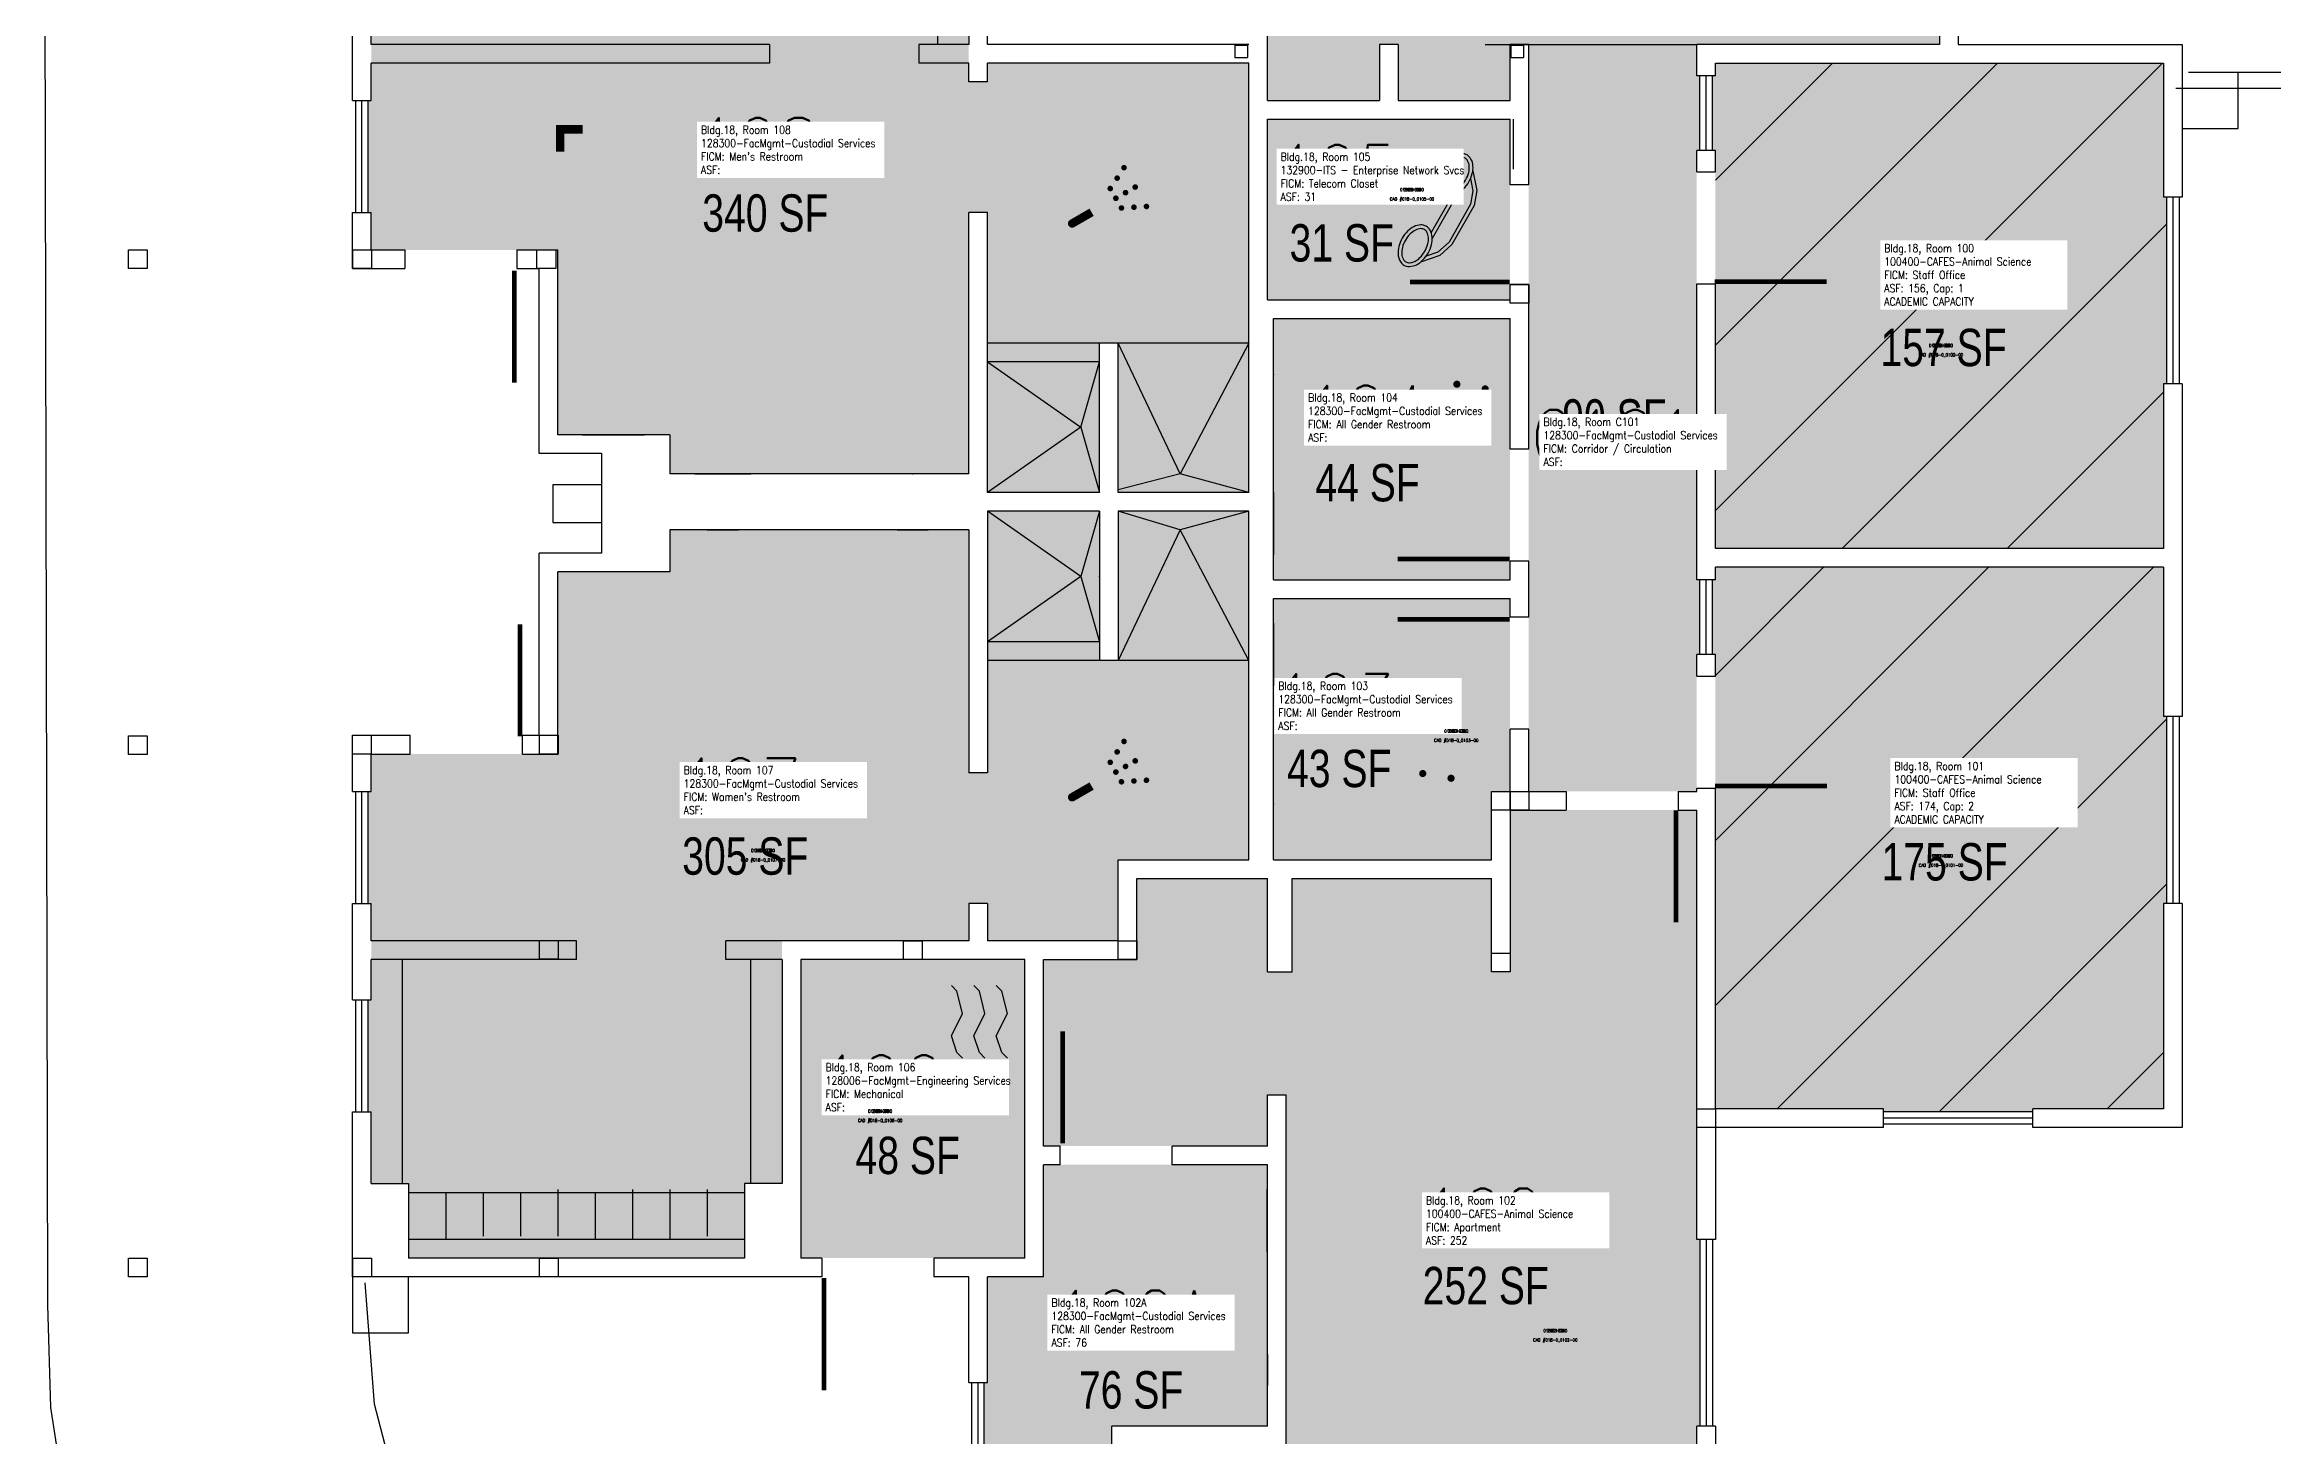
# Model space of a CAD drawing. Header units: inches. Extents: x 0 to 2023, y -332 to 1607.
# Drawn here: x 925 to 1641, y 51 to 498 of the extents above; entities that cross this region are included whole.
import ezdxf
from ezdxf.enums import TextEntityAlignment as Align

# ---------------------------------------------------------------- set-up
doc = ezdxf.new("R2010")
doc.units = ezdxf.units.IN
doc.header["$LTSCALE"] = 100
doc.header["$MEASUREMENT"] = 0
doc.linetypes.add('DASHED', pattern=[9, 6, -3])
doc.layers.get('0').update_dxf_attribs({"linetype": 'CONTINUOUS'})
for name, color, linetype in [('A-COLS', 5, 'CONTINUOUS'), ('A-DOOR', 2, 'CONTINUOUS'), ('A-FLOR', 3, 'CONTINUOUS'), ('A-GLAZ', 1, 'CONTINUOUS'), ('A-GLAZ-SILL', 2, 'CONTINUOUS'), ('A-IDEN-CNUM', 7, 'CONTINUOUS'), ('A-IDEN-ICON', 4, 'CONTINUOUS'), ('A-IDEN-RNUM', 7, 'CONTINUOUS'), ('A-IDEN-SNUM', 4, 'CONTINUOUS'), ('A-IDEN-VNUM', 4, 'CONTINUOUS'), ('A-SITE', 3, 'CONTINUOUS'), ('A-WALL', 5, 'CONTINUOUS'), ('AREA-TEXT', 3, 'CONTINUOUS'), ('Rooms-Capacity', 4, 'CONTINUOUS'), ('Rooms-Category-Color', 7, 'CONTINUOUS'), ('Rooms-College-Color', 7, 'CONTINUOUS'), ('Rooms-Department-Color', 7, 'CONTINUOUS'), ('Rooms-Division-Color', 7, 'CONTINUOUS'), ('Rooms-Information', 7, 'CONTINUOUS')]:
    doc.layers.add(name, color=color, linetype=linetype)
doc.styles.add('AREA', font='arial.ttf', dxfattribs={"width": 0.75, "height": 24})
doc.styles.add('ROOMSNUMBER', font='TXT.SHX', dxfattribs={"height": 0.03})
doc.styles.add('ROOMVNUMBER', font='simplex.shx', dxfattribs={"width": 0.85})

# ---------------------------------------------------------------- blocks, each defined once
blk = doc.blocks.new('CPMEN')
at = {"const_width": 0.015}
for points in [[(0.055, 0.01), (0.055, 0.05), (0.015, 0.05)], [(0.0151, 0.0101), (0.055, 0.05)]]:
    blk.add_lwpolyline(points, dxfattribs=at)
blk.add_lwpolyline([(-0.0575, -0.02, 1), (0.0275, -0.02, 1)], format="xyb", close=True, dxfattribs=at)
blk = doc.blocks.new('CPWOMEN')
at = {"const_width": 0.015}
blk.add_lwpolyline([(-0.0375, 0, 1), (0.0475, 0, 1)], format="xyb", close=True, dxfattribs=at)
for points in [[(0.005, -0.04), (0.005, -0.1)], [(-0.025, -0.07), (0.035, -0.07)]]:
    blk.add_lwpolyline(points, dxfattribs=at)
blk = doc.blocks.new('CPMECH')
for p, q in [((0.015, 0.035), (0.045, 0.045)), ((0.045, 0.045), (0.085, 0.025)), ((0.125, 0.035), (0.135, 0.045)), ((0.005, 0.025), (0.015, 0.035)), ((0.015, -0.005), (0.045, 0.005)), ((0.045, 0.005), (0.085, -0.015)), ((0.085, 0.025), (0.125, 0.035)), ((0.125, -0.005), (0.135, 0.005)), ((0.005, -0.015), (0.015, -0.005)), ((0.015, -0.045), (0.045, -0.035)), ((0.045, -0.035), (0.085, -0.055)), ((0.085, -0.015), (0.125, -0.005)), ((0.125, -0.045), (0.135, -0.035)), ((0.005, -0.055), (0.015, -0.045)), ((0.085, -0.055), (0.125, -0.045))]:
    blk.add_line(p, q)
for points in [[(-0.025, -0.005, 0, 0.02, 0), (-0.025, 0.035, 0.02, 0.02, 0), (-0.025, 0.055, 0.02, 0, 0), (-0.025, 0.065, 0, 0, 0)], [(-0.025, -0.005, 0, 0.02, 0), (-0.025, -0.045, 0.02, 0.02, 0), (-0.025, -0.065, 0.02, 0, 0), (-0.025, -0.075, 0, 0, 0)]]:
    blk.add_lwpolyline(points, format="xyseb")
at = {"const_width": 0.0075}
blk.add_lwpolyline([(-0.0682, -0.0069, 1), (-0.0618, -0.0031, 1)], format="xyb", close=True, dxfattribs=at)
at = {"const_width": 0.015}
blk.add_lwpolyline([(-0.025, -0.005), (-0.065, -0.005)], dxfattribs=at)
blk = doc.blocks.new('CPBATH')
at = {"const_width": 0.0127}
for points in [[(0.0571, 0.0168, 0.861492), (-0.0551, 0, 1)], [(-0.0551, 0, 0.726902), (0.0487, -0.0337, 1)], [(0.0571, 0.0168, 0.729002), (-0.0084, -0.0042, 1)], [(-0.0084, -0.0042, 0.609468), (0.0487, -0.0337, 1)]]:
    blk.add_lwpolyline(points, format="xyb", dxfattribs=at)
at = {"const_width": 0.00637}
for points in [[(0.0544, 0.0152, 1), (0.0599, 0.0184, 1)], [(0.0459, -0.0353, 1), (0.0515, -0.0321, 1)]]:
    blk.add_lwpolyline(points, format="xyb", close=True, dxfattribs=at)
blk = doc.blocks.new('CPSHOWER')
blk.add_lwpolyline([(-0.015, 0.0396, 0, 0.06, 0), (0.005, 0.005, 0.06, 0.06, 0)], format="xyseb")
at = {"const_width": 0.015}
blk.add_lwpolyline([(-0.01, 0.031), (-0.03, 0.0656)], dxfattribs=at)
for points, const_width in [([(-0.0319, 0.0624, 1), (-0.0281, 0.0689, 1)], 0.0075), ([(0.0302, -0.0036, 1), (0.0345, -0.0011, 1)], 0.005), ([(-0.0045, -0.0236, 1), (-0.0002, -0.0211, 1)], 0.005), ([(-0.0031, -0.0459, 1), (0.0012, -0.0434, 1)], 0.005), ([(0.0128, -0.0136, 1), (0.0172, -0.0111, 1)], 0.005), ([(0.0228, -0.0309, 1), (0.0272, -0.0284, 1)], 0.005), ([(0.0488, -0.0159, 1), (0.0531, -0.0134, 1)], 0.005), ([(0.0675, -0.0282, 1), (0.0718, -0.0257, 1)], 0.005), ([(-0.0018, -0.0682, 1), (0.0025, -0.0657, 1)], 0.005), ([(0.0328, -0.0482, 1), (0.0372, -0.0457, 1)], 0.005)]:
    blk.add_lwpolyline(points, format="xyb", close=True, dxfattribs=dict(const_width=const_width))
blk = doc.blocks.new('CPPHONE')
for p, q in [((0.0096, 0.0252), (-0.0196, -0.0252)), ((0.0169, 0.0279), (-0.0182, -0.0329))]:
    blk.add_line(p, q)
for points in [[(0.0288, 0.0786, 0.139889), (0.0216, 0.0804, 0.107118), (0.0122, 0.0781, 0.079812), (0.0039, 0.0722, 0.067459), (-0.0035, 0.0626, 0.067459), (-0.008, 0.0515, 0.079812), (-0.009, 0.0413, 0.107118), (-0.0064, 0.032, 0.139889), (-0.0012, 0.0267, 0.139889), (0.0061, 0.0248, 0.107118), (0.0155, 0.0272, 0.079812), (0.0238, 0.0331, 0.067459), (0.0312, 0.0426, 0.067459), (0.0357, 0.0538, 0.079812), (0.0367, 0.0639, 0.107118), (0.034, 0.0732, 0.139889)], [(0.0263, 0.0743, 0.139889), (0.0218, 0.0754, 0.107118), (0.0144, 0.0736, 0.079812), (0.0074, 0.0686, 0.067459), (0.0008, 0.0601, 0.067459), (-0.0032, 0.0502, 0.079812), (-0.004, 0.0417, 0.107118), (-0.0019, 0.0344, 0.139889), (0.0013, 0.031, 0.139889), (0.0059, 0.0298, 0.107118), (0.0133, 0.0317, 0.079812), (0.0203, 0.0367, 0.067459), (0.0268, 0.0451, 0.067459), (0.0309, 0.055, 0.079812), (0.0317, 0.0636, 0.107118), (0.0296, 0.0709, 0.139889)], [(-0.0262, -0.0167, 0.139889), (-0.0334, -0.0148, 0.107118), (-0.0428, -0.0172, 0.079812), (-0.0511, -0.0231, 0.067459), (-0.0585, -0.0326, 0.067459), (-0.063, -0.0438, 0.079812), (-0.064, -0.0539, 0.107118), (-0.0614, -0.0632, 0.139889), (-0.0562, -0.0686, 0.139889), (-0.0489, -0.0704, 0.107118), (-0.0395, -0.0681, 0.079812), (-0.0312, -0.0622, 0.067459), (-0.0238, -0.0526, 0.067459), (-0.0193, -0.0415, 0.079812), (-0.0183, -0.0313, 0.107118), (-0.021, -0.022, 0.139889)], [(-0.0287, -0.021, 0.139889), (-0.0332, -0.0198, 0.107118), (-0.0406, -0.0217, 0.079812), (-0.0476, -0.0267, 0.067459), (-0.0542, -0.0351, 0.067459), (-0.0582, -0.045, 0.079812), (-0.059, -0.0536, 0.107118), (-0.0569, -0.0609, 0.139889), (-0.0537, -0.0643, 0.139889), (-0.0491, -0.0654, 0.107118), (-0.0417, -0.0636, 0.079812), (-0.0347, -0.0586, 0.067459), (-0.0282, -0.0501, 0.067459), (-0.0241, -0.0402, 0.079812), (-0.0233, -0.0317, 0.107118), (-0.0254, -0.0244, 0.139889)]]:
    blk.add_lwpolyline(points, format="xyb", close=True)
for points in [[(0.0364, 0.0572), (0.0417, 0.0308), (0.0382, 0.0108), (0.0082, -0.0411), (-0.0083, -0.0558), (-0.0338, -0.0645)], [(0.0334, 0.047), (0.0366, 0.0307), (0.0334, 0.0126), (0.0043, -0.0379), (-0.0109, -0.0514), (-0.0265, -0.0567)]]:
    blk.add_lwpolyline(points)

msp = doc.modelspace()

# ---------------------------------------------------------------- hatches: boundary and pattern name
at = {"layer": 'Rooms-Capacity'}
h = msp.add_hatch(dxfattribs=at)
h.set_pattern_fill('ANSI31', color=256, scale=300, style=0)
h.paths.add_polyline_path([(1462, 457.09), (1462, 464), (1461, 464), (1461, 488), (1462, 488), (1462, 492), (1606, 492), (1606, 449), (1607, 449), (1607, 389), (1606, 389), (1606, 336), (1462, 336)])
h = msp.add_hatch(dxfattribs=at)
h.set_pattern_fill('ANSI31', color=256, scale=300, style=0)
h.paths.add_polyline_path([(1606, 222), (1607, 222), (1607, 282), (1606, 282), (1606, 330), (1462, 330), (1462, 326), (1461, 326), (1461, 302), (1462, 302), (1462, 156), (1516, 156), (1516, 155), (1564, 155), (1564, 156), (1606, 156)])
at = {"layer": 'Rooms-Category-Color', "true_color": 0xadadad}
for points in [[(1388, 768), (1388, 675), (1534, 675), (1534, 668.89), (1534, 596.97), (1534, 498), (1396, 498), (1396, 480), (1360, 480), (1360, 498), (1354, 498), (1354, 480), (1318, 480), (1318, 539.58), (1318, 611), (1318, 768), (1359.88, 768)], [(1210, 560), (1222, 560), (1222, 486), (1228, 486), (1228, 492), (1312, 492), (1312, 354), (1270, 354), (1270, 402), (1264, 402), (1264, 354), (1228, 354), (1228, 444), (1222, 444), (1222, 360), (1126, 360), (1126, 372.53), (1090, 372.53), (1090, 432), (1030, 432), (1030, 444), (1029, 444), (1029, 480), (1030, 480), (1030, 511), (1029, 511), (1029, 547), (1030, 547), (1030, 560), (1042, 560), (1042, 582), (1210, 582)], [(1402, 258), (1456, 258), (1456, 302), (1457, 302), (1457, 326), (1456, 326), (1456, 464), (1457, 464), (1457, 488), (1456, 488), (1456, 498), (1402, 498), (1402, 420.9)], [(1318, 474), (1396, 474), (1396, 416), (1318, 416)], [(1320, 410), (1396, 410), (1396, 326), (1320, 326)], [(1126, 328.55), (1126, 342), (1222, 342), (1222, 264), (1228, 264), (1228, 348), (1264, 348), (1264, 300), (1270, 300), (1270, 348), (1312, 348), (1312, 236), (1270, 236), (1270, 210), (1228, 210), (1228, 222), (1222, 222), (1222, 210), (1162, 210), (1162, 132), (1150, 132), (1150, 108), (1042, 108), (1042, 132), (1030, 132), (1030, 155), (1029, 155), (1029, 191), (1030, 191), (1030, 222), (1029, 222), (1029, 258), (1030, 258), (1030, 270), (1090.04, 270), (1090, 328.55)], [(1320, 320), (1396, 320), (1396, 258), (1390, 258), (1390, 236), (1320, 236)], [(1168, 204), (1240, 204), (1240, 108), (1168, 108)], [(1246, 138.01), (1318, 138.01), (1318, 54), (1268, 54), (1268, 48), (1318, 48), (1318, 6), (1228, 6), (1228, 44), (1227, 44), (1227, 68), (1228, 68), (1228, 102), (1246, 102)]]:
    msp.add_hatch(color=253, dxfattribs=at).paths.add_polyline_path(points)
at = {"layer": 'Rooms-Category-Color', "true_color": 0xfa9ba3}
for points in [[(1462, 457.09), (1462, 464), (1461, 464), (1461, 488), (1462, 488), (1462, 492), (1606, 492), (1606, 449), (1607, 449), (1607, 389), (1606, 389), (1606, 336), (1462, 336)], [(1606, 222), (1607, 222), (1607, 282), (1606, 282), (1606, 330), (1462, 330), (1462, 326), (1461, 326), (1461, 302), (1462, 302), (1462, 156), (1516, 156), (1516, 155), (1564, 155), (1564, 156), (1606, 156)]]:
    msp.add_hatch(color=241, dxfattribs=at).paths.add_polyline_path(points)
at = {"layer": 'Rooms-Category-Color', "true_color": 0x728ef3}
msp.add_hatch(color=171, dxfattribs=at).paths.add_polyline_path([(1396, 252), (1396, 200), (1390, 200), (1390, 230), (1326, 230), (1326, 200), (1318, 200), (1318, 230), (1276, 230), (1276, 204), (1246, 204), (1246, 144.01), (1318, 144.01), (1318, 160.5), (1324, 160.5), (1324, 6), (1456, 6), (1456, 54), (1457, 54), (1457, 114), (1456, 114), (1456, 252)])
at = {"layer": 'Rooms-College-Color', "true_color": 0xadadad}
for points in [[(1388, 768), (1388, 675), (1534, 675), (1534, 668.89), (1534, 596.97), (1534, 498), (1396, 498), (1396, 480), (1360, 480), (1360, 498), (1354, 498), (1354, 480), (1318, 480), (1318, 539.58), (1318, 611), (1318, 768), (1359.88, 768)], [(1210, 560), (1222, 560), (1222, 486), (1228, 486), (1228, 492), (1312, 492), (1312, 354), (1270, 354), (1270, 402), (1264, 402), (1264, 354), (1228, 354), (1228, 444), (1222, 444), (1222, 360), (1126, 360), (1126, 372.53), (1090, 372.53), (1090, 432), (1030, 432), (1030, 444), (1029, 444), (1029, 480), (1030, 480), (1030, 511), (1029, 511), (1029, 547), (1030, 547), (1030, 560), (1042, 560), (1042, 582), (1210, 582)], [(1402, 258), (1456, 258), (1456, 302), (1457, 302), (1457, 326), (1456, 326), (1456, 464), (1457, 464), (1457, 488), (1456, 488), (1456, 498), (1402, 498), (1402, 420.9)], [(1320, 410), (1396, 410), (1396, 326), (1320, 326)], [(1126, 328.55), (1126, 342), (1222, 342), (1222, 264), (1228, 264), (1228, 348), (1264, 348), (1264, 300), (1270, 300), (1270, 348), (1312, 348), (1312, 236), (1270, 236), (1270, 210), (1228, 210), (1228, 222), (1222, 222), (1222, 210), (1162, 210), (1162, 132), (1150, 132), (1150, 108), (1042, 108), (1042, 132), (1030, 132), (1030, 155), (1029, 155), (1029, 191), (1030, 191), (1030, 222), (1029, 222), (1029, 258), (1030, 258), (1030, 270), (1090.04, 270), (1090, 328.55)], [(1320, 320), (1396, 320), (1396, 258), (1390, 258), (1390, 236), (1320, 236)], [(1168, 204), (1240, 204), (1240, 108), (1168, 108)]]:
    msp.add_hatch(color=253, dxfattribs=at).paths.add_polyline_path(points)
at = {"layer": 'Rooms-College-Color', "true_color": 0xe3c5e1}
for points in [[(1462, 457.09), (1462, 464), (1461, 464), (1461, 488), (1462, 488), (1462, 492), (1606, 492), (1606, 449), (1607, 449), (1607, 389), (1606, 389), (1606, 336), (1462, 336)], [(1318, 474), (1396, 474), (1396, 416), (1318, 416)], [(1606, 222), (1607, 222), (1607, 282), (1606, 282), (1606, 330), (1462, 330), (1462, 326), (1461, 326), (1461, 302), (1462, 302), (1462, 156), (1516, 156), (1516, 155), (1564, 155), (1564, 156), (1606, 156)]]:
    msp.add_hatch(color=254, dxfattribs=at).paths.add_polyline_path(points)
at = {"layer": 'Rooms-College-Color', "true_color": 0x80bc67}
for points in [[(1396, 252), (1396, 200), (1390, 200), (1390, 230), (1326, 230), (1326, 200), (1318, 200), (1318, 230), (1276, 230), (1276, 204), (1246, 204), (1246, 144.01), (1318, 144.01), (1318, 160.5), (1324, 160.5), (1324, 6), (1456, 6), (1456, 54), (1457, 54), (1457, 114), (1456, 114), (1456, 252)], [(1246, 138.01), (1318, 138.01), (1318, 54), (1268, 54), (1268, 48), (1318, 48), (1318, 6), (1228, 6), (1228, 44), (1227, 44), (1227, 68), (1228, 68), (1228, 102), (1246, 102)]]:
    msp.add_hatch(color=83, dxfattribs=at).paths.add_polyline_path(points)
at = {"layer": 'Rooms-Department-Color', "true_color": 0xacacac}
for points in [[(1388, 768), (1388, 675), (1534, 675), (1534, 668.89), (1534, 596.97), (1534, 498), (1396, 498), (1396, 480), (1360, 480), (1360, 498), (1354, 498), (1354, 480), (1318, 480), (1318, 539.58), (1318, 611), (1318, 768), (1359.88, 768)], [(1210, 560), (1222, 560), (1222, 486), (1228, 486), (1228, 492), (1312, 492), (1312, 354), (1270, 354), (1270, 402), (1264, 402), (1264, 354), (1228, 354), (1228, 444), (1222, 444), (1222, 360), (1126, 360), (1126, 372.53), (1090, 372.53), (1090, 432), (1030, 432), (1030, 444), (1029, 444), (1029, 480), (1030, 480), (1030, 511), (1029, 511), (1029, 547), (1030, 547), (1030, 560), (1042, 560), (1042, 582), (1210, 582)], [(1402, 258), (1456, 258), (1456, 302), (1457, 302), (1457, 326), (1456, 326), (1456, 464), (1457, 464), (1457, 488), (1456, 488), (1456, 498), (1402, 498), (1402, 420.9)], [(1318, 474), (1396, 474), (1396, 416), (1318, 416)], [(1320, 410), (1396, 410), (1396, 326), (1320, 326)], [(1126, 328.55), (1126, 342), (1222, 342), (1222, 264), (1228, 264), (1228, 348), (1264, 348), (1264, 300), (1270, 300), (1270, 348), (1312, 348), (1312, 236), (1270, 236), (1270, 210), (1228, 210), (1228, 222), (1222, 222), (1222, 210), (1162, 210), (1162, 132), (1150, 132), (1150, 108), (1042, 108), (1042, 132), (1030, 132), (1030, 155), (1029, 155), (1029, 191), (1030, 191), (1030, 222), (1029, 222), (1029, 258), (1030, 258), (1030, 270), (1090.04, 270), (1090, 328.55)], [(1320, 320), (1396, 320), (1396, 258), (1390, 258), (1390, 236), (1320, 236)], [(1168, 204), (1240, 204), (1240, 108), (1168, 108)], [(1246, 138.01), (1318, 138.01), (1318, 54), (1268, 54), (1268, 48), (1318, 48), (1318, 6), (1228, 6), (1228, 44), (1227, 44), (1227, 68), (1228, 68), (1228, 102), (1246, 102)]]:
    msp.add_hatch(color=253, dxfattribs=at).paths.add_polyline_path(points)
at = {"layer": 'Rooms-Department-Color', "true_color": 0xe3c5e1}
for points in [[(1462, 457.09), (1462, 464), (1461, 464), (1461, 488), (1462, 488), (1462, 492), (1606, 492), (1606, 449), (1607, 449), (1607, 389), (1606, 389), (1606, 336), (1462, 336)], [(1606, 222), (1607, 222), (1607, 282), (1606, 282), (1606, 330), (1462, 330), (1462, 326), (1461, 326), (1461, 302), (1462, 302), (1462, 156), (1516, 156), (1516, 155), (1564, 155), (1564, 156), (1606, 156)], [(1396, 252), (1396, 200), (1390, 200), (1390, 230), (1326, 230), (1326, 200), (1318, 200), (1318, 230), (1276, 230), (1276, 204), (1246, 204), (1246, 144.01), (1318, 144.01), (1318, 160.5), (1324, 160.5), (1324, 6), (1456, 6), (1456, 54), (1457, 54), (1457, 114), (1456, 114), (1456, 252)]]:
    msp.add_hatch(color=254, dxfattribs=at).paths.add_polyline_path(points)
at = {"layer": 'Rooms-Division-Color', "true_color": 0xadadad}
for points in [[(1388, 768), (1388, 675), (1534, 675), (1534, 668.89), (1534, 596.97), (1534, 498), (1396, 498), (1396, 480), (1360, 480), (1360, 498), (1354, 498), (1354, 480), (1318, 480), (1318, 539.58), (1318, 611), (1318, 768), (1359.88, 768)], [(1210, 560), (1222, 560), (1222, 486), (1228, 486), (1228, 492), (1312, 492), (1312, 354), (1270, 354), (1270, 402), (1264, 402), (1264, 354), (1228, 354), (1228, 444), (1222, 444), (1222, 360), (1126, 360), (1126, 372.53), (1090, 372.53), (1090, 432), (1030, 432), (1030, 444), (1029, 444), (1029, 480), (1030, 480), (1030, 511), (1029, 511), (1029, 547), (1030, 547), (1030, 560), (1042, 560), (1042, 582), (1210, 582)], [(1402, 258), (1456, 258), (1456, 302), (1457, 302), (1457, 326), (1456, 326), (1456, 464), (1457, 464), (1457, 488), (1456, 488), (1456, 498), (1402, 498), (1402, 420.9)], [(1318, 474), (1396, 474), (1396, 416), (1318, 416)], [(1320, 410), (1396, 410), (1396, 326), (1320, 326)], [(1126, 328.55), (1126, 342), (1222, 342), (1222, 264), (1228, 264), (1228, 348), (1264, 348), (1264, 300), (1270, 300), (1270, 348), (1312, 348), (1312, 236), (1270, 236), (1270, 210), (1228, 210), (1228, 222), (1222, 222), (1222, 210), (1162, 210), (1162, 132), (1150, 132), (1150, 108), (1042, 108), (1042, 132), (1030, 132), (1030, 155), (1029, 155), (1029, 191), (1030, 191), (1030, 222), (1029, 222), (1029, 258), (1030, 258), (1030, 270), (1090.04, 270), (1090, 328.55)], [(1320, 320), (1396, 320), (1396, 258), (1390, 258), (1390, 236), (1320, 236)], [(1168, 204), (1240, 204), (1240, 108), (1168, 108)], [(1246, 138.01), (1318, 138.01), (1318, 54), (1268, 54), (1268, 48), (1318, 48), (1318, 6), (1228, 6), (1228, 44), (1227, 44), (1227, 68), (1228, 68), (1228, 102), (1246, 102)]]:
    msp.add_hatch(color=253, dxfattribs=at).paths.add_polyline_path(points)
at = {"layer": 'Rooms-Division-Color', "true_color": 0xe3c5e1}
for points in [[(1462, 457.09), (1462, 464), (1461, 464), (1461, 488), (1462, 488), (1462, 492), (1606, 492), (1606, 449), (1607, 449), (1607, 389), (1606, 389), (1606, 336), (1462, 336)], [(1606, 222), (1607, 222), (1607, 282), (1606, 282), (1606, 330), (1462, 330), (1462, 326), (1461, 326), (1461, 302), (1462, 302), (1462, 156), (1516, 156), (1516, 155), (1564, 155), (1564, 156), (1606, 156)], [(1396, 252), (1396, 200), (1390, 200), (1390, 230), (1326, 230), (1326, 200), (1318, 200), (1318, 230), (1276, 230), (1276, 204), (1246, 204), (1246, 144.01), (1318, 144.01), (1318, 160.5), (1324, 160.5), (1324, 6), (1456, 6), (1456, 54), (1457, 54), (1457, 114), (1456, 114), (1456, 252)]]:
    msp.add_hatch(color=254, dxfattribs=at).paths.add_polyline_path(points)

# ---------------------------------------------------------------- linework, layer by layer
at = {"layer": 'A-COLS'}
for p, q in [((1307.55, 497.84), (1307.55, 493.84)), ((1307.55, 497.84), (1311.55, 497.84)), ((1311.55, 497.84), (1311.55, 493.84)), ((1396.28, 497.84), (1396.28, 493.84)), ((1396.28, 497.84), (1400.28, 497.84)), ((1400.28, 497.84), (1400.28, 493.84)), ((1307.55, 493.84), (1311.55, 493.84)), ((1396.28, 493.84), (1400.28, 493.84))]:
    msp.add_line(p, q, dxfattribs=at)
at = {"layer": 'A-COLS', "linetype": 'Continuous'}
for p, q in [((952, 426), (952, 432)), ((952, 432), (958, 432)), ((958, 432), (958, 426)), ((1024.02, 432), (1030.02, 432)), ((1024.02, 426), (1024.02, 432)), ((1030.02, 432), (1030.02, 426)), ((1083.26, 432), (1089.26, 432)), ((1083.26, 426), (1083.26, 432)), ((1089.26, 432), (1089.26, 426)), ((958, 426), (952, 426)), ((1030.02, 426), (1024.02, 426)), ((1089.26, 426), (1083.26, 426)), ((1396, 420.9), (1402, 420.9)), ((1396, 414.9), (1396, 420.9)), ((1402, 420.9), (1402, 414.9)), ((1402, 414.9), (1396, 414.9)), ((952, 269.8), (952, 275.8)), ((952, 275.8), (958, 275.8)), ((958, 275.8), (958, 269.8)), ((1024, 276), (1030, 276)), ((1024, 270), (1024, 276)), ((1030, 276), (1030, 270)), ((1084.04, 276), (1090.04, 276)), ((1084.04, 270), (1084.04, 276)), ((1090.04, 276), (1090.04, 270)), ((958, 269.8), (952, 269.8)), ((1030, 270), (1024, 270)), ((1090.04, 270), (1084.04, 270)), ((1390, 258), (1396, 258)), ((1390, 252), (1390, 258)), ((1396, 258), (1396, 252)), ((1396, 258), (1402, 258)), ((1396, 252), (1396, 258)), ((1402, 258), (1402, 252)), ((1396, 252), (1390, 252)), ((1402, 252), (1396, 252)), ((1084.04, 204.02), (1084.04, 210.02)), ((1084.04, 210.02), (1090.04, 210.02)), ((1090.04, 210.02), (1090.04, 204.02)), ((1201, 210), (1207, 210)), ((1201, 204), (1201, 210)), ((1207, 210), (1207, 204)), ((1270, 210), (1276, 210)), ((1270, 204), (1270, 210)), ((1276, 210), (1276, 204)), ((1090.04, 204.02), (1084.04, 204.02)), ((1207, 204), (1201, 204)), ((1276, 204), (1270, 204)), ((1390, 206), (1396, 206)), ((1390, 200), (1390, 206)), ((1396, 206), (1396, 200)), ((1396, 200), (1390, 200)), ((1456, 156), (1462, 156)), ((1456, 150), (1456, 156)), ((1462, 156), (1462, 150)), ((1462, 150), (1456, 150)), ((952, 102), (952, 108)), ((952, 108), (958, 108)), ((958, 108), (958, 102)), ((1024.02, 108), (1030.02, 108)), ((1024.02, 102), (1024.02, 108)), ((1030.02, 108), (1030.02, 102)), ((1084.04, 101.97), (1084.04, 107.97)), ((1084.04, 107.97), (1090.04, 107.97)), ((1090.04, 107.97), (1090.04, 101.97)), ((958, 102), (952, 102)), ((1030.02, 102), (1024.02, 102)), ((1090.04, 101.97), (1084.04, 101.97))]:
    msp.add_line(p, q, dxfattribs=at)
at = {"layer": 'A-DOOR'}
for points in [[(1395.87, 421.65, 1.5, 1.5, 0), (1363.87, 421.65, 0, 0, 0), (1363.87, 420.9, 0, 0, -0.414214), (1395.87, 452.9, 0, 0, -0.414214)], [(1461.76, 421.84, 1.5, 1.5, 0), (1497.76, 421.84, 0, 0, 0), (1497.76, 422.59, 0, 0, 0.414214), (1460.26, 457.09, 0, 0, 0.414214)], [(1075.99, 425.29, 1.5, 1.5, 0), (1075.99, 389.29, 0, 0, 0), (1075.24, 389.29, 0, 0, -0.414214), (1040.74, 426.79, 0, 0, -0.414214)], [(1395.87, 332.7, 1.5, 1.5, 0), (1359.87, 332.7, 0, 0, 0), (1359.87, 333.45, 0, 0, -0.414214), (1397.37, 367.95, 0, 0, -0.414214)], [(1077.8, 275.64, 1.5, 1.5, 0), (1077.8, 311.64, 0, 0, 0), (1077.05, 311.64, 0, 0, 0.414214), (1042.55, 274.14, 0, 0, 0.414214)], [(1395.87, 313.25, 1.5, 1.5, 0), (1359.87, 313.25, 0, 0, 0), (1359.87, 312.5, 0, 0, 0.414214), (1397.37, 278, 0, 0, 0.414214)], [(1461.89, 259.74, 1.5, 1.5, 0), (1497.89, 259.74, 0, 0, 0), (1497.89, 260.49, 0, 0, 0.414214), (1460.39, 294.99, 0, 0, 0.414214)], [(1449.31, 251.91, 1.5, 1.5, 0), (1449.31, 215.91, 0, 0, 0), (1448.56, 215.91, 0, 0, -0.414214), (1414.06, 253.41, 0, 0, -0.414214)], [(1252.19, 144.88, 1.5, 1.5, 0), (1252.19, 180.88, 0, 0, 0), (1252.94, 180.88, 0, 0, -0.414214), (1287.44, 143.38, 0, 0, -0.414214)], [(1175.5, 101.55, 1.5, 1.5, 0), (1175.5, 65.55, 0, 0, 0), (1176.25, 65.55, 0, 0, 0.414214), (1210.75, 103.05, 0, 0, 0.414214)]]:
    msp.add_lwpolyline(points, format="xyseb", dxfattribs=at)
at = {"layer": 'A-FLOR', "linetype": 'Continuous'}
for p, q in [((1212, 560), (1212, 498)), ((1397, 474), (1397, 458)), ((1312, 402), (1228, 402)), ((1290, 360), (1270, 402)), ((1312, 402), (1290, 360)), ((1264, 396), (1228, 396)), ((1228, 396), (1258, 375)), ((1258, 375), (1264, 396)), ((1320, 387), (1320, 397)), ((1097.85, 372.53), (1117.85, 372.53)), ((1258, 375), (1228, 354)), ((1258, 375), (1264, 354)), ((1134, 360), (1152, 360)), ((1209, 360), (1199, 360)), ((1290, 360), (1270, 354.86)), ((1312, 354), (1290, 360)), ((1103.97, 356.46), (1088.32, 356.46)), ((1088.32, 356.46), (1088.32, 344.36)), ((1320, 354), (1320, 334)), ((1088.32, 344.36), (1103.79, 344.36)), ((1258, 327), (1228, 348)), ((1264, 348), (1258, 327)), ((1290, 342), (1270, 348)), ((1312, 348), (1290, 342)), ((1138, 342), (1148, 342)), ((1199, 342), (1209, 342)), ((1290, 342), (1270, 300)), ((1312, 300), (1290, 342)), ((1117.48, 328.55), (1097.48, 328.55)), ((1258, 327), (1228, 306)), ((1258, 327), (1264, 306)), ((1320, 312), (1320, 292)), ((1264, 306), (1228, 306)), ((1312, 300), (1228, 300)), ((1320, 249), (1320, 259)), ((1040, 132), (1040, 204)), ((1152, 132), (1152, 204)), ((1150, 129), (1042, 129)), ((1054, 129), (1054, 114)), ((1066, 129), (1066, 115)), ((1078, 129), (1078, 115)), ((1090, 130), (1090, 115)), ((1102, 129), (1102, 114)), ((1114, 130), (1114, 114)), ((1126, 130), (1126, 114)), ((1138, 130), (1138, 115)), ((1317.94, 110.01), (1317.94, 130.01)), ((1150, 114), (1042, 114)), ((1318, 77), (1318, 67))]:
    msp.add_line(p, q, dxfattribs=at)
at = {"layer": 'A-FLOR', "linetype": 'DASHED'}
msp.add_line((1388, 498), (1456, 498), dxfattribs=at)
at = {"layer": 'A-FLOR', "linetype": 'Continuous'}
for p in [(1320, 392), (1143, 360), (1204, 360), (1143, 342), (1204, 342), (1320, 254), (1318, 72)]:
    msp.add_point(p, dxfattribs=at)
at = {"layer": 'A-GLAZ', "linetype": 'Continuous'}
for p, q in [((1459, 464), (1459, 488)), ((1027, 444), (1027, 480)), ((1609, 449), (1609, 389)), ((1459, 302), (1459, 326)), ((1609, 282), (1609, 222)), ((1027, 222), (1027, 258)), ((1027, 155), (1027, 191)), ((1564, 153), (1516, 153)), ((1459, 114), (1459, 54)), ((1225, 44), (1225, 68))]:
    msp.add_line(p, q, dxfattribs=at)
at = {"layer": 'A-GLAZ-SILL', "linetype": 'Continuous'}
for p, q in [((1457, 464), (1457, 488)), ((1461, 464), (1461, 488)), ((1025, 444), (1025, 480)), ((1029, 444), (1029, 480)), ((1607, 449), (1607, 389)), ((1611, 449), (1611, 389)), ((1457, 302), (1457, 326)), ((1461, 302), (1461, 326)), ((1607, 282), (1607, 222)), ((1611, 282), (1611, 222)), ((1025, 222), (1025, 258)), ((1029, 222), (1029, 258)), ((1025, 155), (1025, 191)), ((1029, 155), (1029, 191)), ((1564, 155), (1516, 155)), ((1564, 151), (1516, 151)), ((1457, 114), (1457, 54)), ((1461, 114), (1461, 54)), ((1223, 44), (1223, 68)), ((1227, 44), (1227, 68))]:
    msp.add_line(p, q, dxfattribs=at)
at = {"layer": 'A-SITE'}
for p, q in [((926, 93), (925, 644)), ((1610, 484), (1680, 484)), ((1031, 61), (1028, 100)), ((927, 60), (926, 93)), ((932, 28), (927, 60)), ((1037, 38), (1031, 61))]:
    msp.add_line(p, q, dxfattribs=at)
at = {"layer": 'A-SITE', "linetype": 'Continuous'}
for p, q in [((1675, 489), (1614, 489)), ((1630, 471), (1630, 489)), ((1612, 471), (1630, 471)), ((1024, 102), (1024, 84)), ((1042, 84), (1042, 102)), ((1024, 84), (1042, 84))]:
    msp.add_line(p, q, dxfattribs=at)
at = {"layer": 'A-WALL', "linetype": 'Continuous'}
for p, q in [((1222, 560), (1222, 498)), ((1228, 498), (1228, 558)), ((1024, 480), (1024, 511)), ((1030, 498), (1030, 511)), ((1318, 480), (1318, 503.58)), ((1534, 501.5), (1534, 498)), ((1540, 501.5), (1540, 498)), ((1158, 498), (1030, 498)), ((1158, 498), (1158, 492)), ((1222, 498), (1206, 498)), ((1206, 498), (1206, 492)), ((1312, 498), (1228, 498)), ((1360, 498), (1354, 498)), ((1354, 498), (1354, 480)), ((1360, 498), (1360, 480)), ((1402, 498), (1396, 498)), ((1396, 480), (1396, 498)), ((1402, 452.9), (1402, 498)), ((1534, 498), (1456, 498)), ((1456, 488), (1456, 498)), ((1540, 498), (1612, 498)), ((1612, 498), (1612, 449)), ((1158, 492), (1030, 492)), ((1030, 480), (1030, 492)), ((1222, 492), (1206, 492)), ((1222, 486), (1222, 492)), ((1312, 492), (1228, 492)), ((1228, 486), (1228, 492)), ((1312, 354), (1312, 492)), ((1462, 488), (1456, 488)), ((1462, 492), (1606, 492)), ((1462, 488), (1462, 492)), ((1462, 492), (1540, 492)), ((1606, 492), (1606, 449)), ((1612, 489), (1612, 471)), ((1024, 480), (1030, 480)), ((1228, 486), (1222, 486)), ((1318, 480), (1354, 480)), ((1360, 480), (1396, 480)), ((1318, 416), (1318, 474)), ((1318, 474), (1396, 474)), ((1396, 452.9), (1396, 474)), ((1456, 457.09), (1456, 464)), ((1462, 464), (1456, 464)), ((1462, 457.09), (1462, 464)), ((1024, 444), (1030, 444)), ((1024, 426), (1024, 444)), ((1030, 432), (1030, 444)), ((1222, 360), (1222, 444)), ((1228, 444), (1222, 444)), ((1228, 354), (1228, 444)), ((1612, 449), (1606, 449)), ((1030, 432), (1040.74, 432)), ((1076.74, 432), (1090, 432)), ((1090, 372.53), (1090, 432)), ((1024, 426), (1040.74, 426)), ((1076.74, 426), (1084, 426)), ((1084, 366.55), (1084, 426)), ((1318, 416), (1396, 416)), ((1396, 416), (1396, 420.9)), ((1402, 367.95), (1402, 420.9)), ((1456, 326), (1456, 421.09)), ((1462, 336), (1462, 421.09)), ((1320, 326), (1320, 410)), ((1320, 410), (1396, 410)), ((1396, 367.95), (1396, 410)), ((1396, 367.95), (1396, 410)), ((1264, 354), (1264, 402)), ((1270, 354), (1270, 402)), ((1606, 389), (1606, 336)), ((1612, 389), (1606, 389)), ((1612, 389), (1612, 282)), ((1126, 372.53), (1090, 372.53)), ((1126, 372.53), (1126, 360)), ((1104, 366.55), (1084, 366.55)), ((1104, 366.65), (1104, 334.55)), ((1222, 360), (1126, 360)), ((1264, 354), (1228, 354)), ((1312, 354), (1270, 354)), ((1264, 348), (1228, 348)), ((1228, 348), (1228, 264)), ((1264, 348), (1264, 300)), ((1312, 348), (1270, 348)), ((1270, 348), (1270, 300)), ((1312, 236), (1312, 348)), ((1222, 342), (1126, 342)), ((1126, 342), (1126, 328.55)), ((1222, 342), (1222, 264)), ((1084, 276), (1084, 334.55)), ((1104, 334.55), (1084, 334.55)), ((1396, 326), (1396, 331.95)), ((1402, 314), (1402, 331.95)), ((1606, 336), (1462, 336)), ((1462, 326), (1462, 330)), ((1606, 330), (1462, 330)), ((1606, 330), (1606, 282)), ((1090, 270), (1090, 328.55)), ((1126, 328.55), (1090, 328.55)), ((1320, 326), (1396, 326)), ((1462, 326), (1456, 326)), ((1320, 236), (1320, 320)), ((1320, 320), (1396, 320)), ((1396, 314), (1396, 320)), ((1456, 294.99), (1456, 302)), ((1462, 302), (1456, 302)), ((1462, 294.99), (1462, 302)), ((1612, 282), (1606, 282)), ((1024, 258), (1024, 276)), ((1024, 276), (1042.55, 276)), ((1078.55, 276), (1084, 276)), ((1396, 258), (1396, 278)), ((1402, 258), (1402, 278)), ((1030, 258), (1030, 270)), ((1030, 270), (1042.55, 270)), ((1078.55, 270), (1090, 270)), ((1024, 258), (1030, 258)), ((1228, 264), (1222, 264)), ((1390, 236), (1390, 258)), ((1390, 258), (1396, 258)), ((1402, 258), (1414.06, 258)), ((1450.06, 258), (1456, 258)), ((1456, 258), (1456, 258.99)), ((1462, 156), (1462, 258.99)), ((1396, 252), (1414.06, 252)), ((1396, 252), (1396, 200)), ((1450.06, 252), (1456, 252)), ((1456, 114), (1456, 252)), ((1270, 236), (1312, 236)), ((1270, 210), (1270, 236)), ((1276, 230), (1318, 230)), ((1276, 204), (1276, 230)), ((1318, 200), (1318, 230)), ((1320, 236), (1390, 236)), ((1326, 230), (1390, 230)), ((1326, 200), (1326, 230)), ((1390, 200), (1390, 230)), ((1024, 191), (1024, 222)), ((1024, 222), (1030, 222)), ((1030, 210), (1030, 222)), ((1228, 222), (1222, 222)), ((1222, 222), (1222, 210)), ((1228, 222), (1228, 210)), ((1606, 222), (1606, 156)), ((1612, 222), (1606, 222)), ((1612, 222), (1612, 150)), ((1096, 210), (1030, 210)), ((1096, 204), (1096, 210)), ((1144, 204), (1144, 210)), ((1222, 210), (1144, 210)), ((1270, 210), (1228, 210)), ((1030, 191), (1030, 204)), ((1096, 204), (1030, 204)), ((1162, 204), (1144, 204)), ((1162, 204), (1162, 132)), ((1240, 204), (1168, 204)), ((1168, 204), (1168, 108)), ((1240, 108), (1240, 204)), ((1246, 144.01), (1246, 204)), ((1246, 204), (1276, 204)), ((1318, 200), (1326, 200)), ((1396, 200), (1390, 200)), ((1024, 191), (1030, 191)), ((1318, 144.01), (1318, 160.5)), ((1318, 160.5), (1324, 160.5)), ((1324, 6), (1324, 160.5)), ((1024, 155), (1030, 155)), ((1024, 102), (1024, 155)), ((1030, 132), (1030, 155)), ((1516, 156), (1462, 156)), ((1516, 150), (1516, 156)), ((1606, 156), (1564, 156)), ((1564, 150), (1564, 156)), ((1251.44, 144.01), (1246, 144.01)), ((1318, 144.01), (1287.44, 144.01)), ((1516, 150), (1462, 150)), ((1462, 150), (1462, 114)), ((1612, 150), (1564, 150)), ((1246, 102), (1246, 138.01)), ((1251.44, 138.01), (1246, 138.01)), ((1318, 138.01), (1287.44, 138.01)), ((1318, 54), (1318, 138.01)), ((1030, 132), (1042, 132)), ((1042, 132), (1042, 108)), ((1162, 132), (1150, 132)), ((1150, 132), (1150, 108)), ((1150, 108), (1042, 108)), ((1174.75, 108), (1168, 108)), ((1240, 108), (1210.75, 108)), ((1462, 114), (1456, 114)), ((1174.75, 102), (1024, 102)), ((1222, 102), (1210.75, 102)), ((1222, 68), (1222, 102)), ((1246, 102), (1228, 102)), ((1228, 68), (1228, 102)), ((1222, 68), (1228, 68)), ((1318, 54), (1268, 54)), ((1268, 48), (1268, 54)), ((1456, 6), (1456, 54)), ((1462, 54), (1456, 54)), ((1462, 54), (1462, 0))]:
    msp.add_line(p, q, dxfattribs=at)
at = {"layer": 'A-WALL'}
for p, q in [((1402, 452.9), (1396, 452.9)), ((1456, 457.09), (1462, 457.09)), ((1040.74, 432), (1040.74, 426)), ((1076.74, 432), (1076.74, 426)), ((1402, 420.9), (1396, 420.9)), ((1456, 421.09), (1462, 421.09)), ((1402, 367.95), (1396, 367.95)), ((1402, 331.95), (1396, 331.95)), ((1402, 314), (1396, 314)), ((1456, 294.99), (1462, 294.99)), ((1042.55, 270), (1042.55, 276)), ((1078.55, 270), (1078.55, 276)), ((1402, 278), (1396, 278)), ((1414.06, 258), (1414.06, 252)), ((1450.06, 258), (1450.06, 252)), ((1456, 258.99), (1462, 258.99)), ((1251.44, 138.01), (1251.44, 144.01)), ((1287.44, 138.01), (1287.44, 144.01)), ((1174.75, 108), (1174.75, 102)), ((1210.75, 108), (1210.75, 102))]:
    msp.add_line(p, q, dxfattribs=at)
at = {"layer": 'A-WALL', "linetype": 'Continuous'}
msp.add_point((1264, 327), dxfattribs=at)

# ---------------------------------------------------------------- block references
at = {"layer": 'A-IDEN-ICON'}
for name, p, xscale, yscale, zscale, rotation in [('CPMEN', (1099.7, 460.85), 180, 180, 180, 90), ('CPSHOWER', (1267.07, 445.9), 180, 180, 180, 90), ('CPPHONE', (1375.31, 443.62), 239.9999999999999, 239.9999999999999, 239.9999999999999, 0.1959893751911952), ('CPBATH', (1381.91, 378.56), 180, 180, 180, 90), ('CPSHOWER', (1267.07, 261.5), 180, 180, 180, 90), ('CPBATH', (1370.95, 253.44), 180, 180, 180, 90), ('CPWOMEN', (1103.27, 239.16), 180, 180, 180, 90), ('CPMECH', (1224.52, 171.33), 180, 180, 180, 90)]:
    msp.add_blockref(name, p, dxfattribs=dict(at, xscale=xscale, yscale=yscale, zscale=zscale, rotation=rotation))

# ---------------------------------------------------------------- texts
at = {"layer": 'A-IDEN-CNUM', "style": 'ROOMSNUMBER', "width": 0.85}
for s, p in [('CAD #018-0_0108-00', (1155.91, 459.73)), ('CAD #018-0_0105-00', (1364.47, 447.87)), ('CAD #018-0_0100-00', (1534.46, 397.79)), ('CAD #018-0_0104-00', (1365.65, 373.59)), ('CAD #018-0_C101-00', (1430.82, 366.26)), ('CAD #018-0_0103-00', (1378.69, 273.87)), ('CAD #018-0_0107-00', (1155.91, 235.47)), ('CAD #018-0_0101-00', (1534.46, 233.75)), ('CAD #018-0_0106-00', (1193.53, 151.73)), ('CAD #018-0_0102-0A', (1273.12, 82.9)), ('CAD #018-0_0102-00', (1410.52, 81.18))]:
    msp.add_text(s, height=1, dxfattribs=at).set_placement(p, align=Align.CENTER)
at = {"layer": 'A-IDEN-RNUM', "style": 'ROOMSNUMBER', "width": 0.85}
for s, p in [('0108-00', (1155.91, 462.73)), ('0105-00', (1364.47, 450.87)), ('0100-00', (1534.46, 400.79)), ('0104-00', (1365.65, 376.59)), ('C101-00', (1430.82, 369.26)), ('0103-00', (1378.69, 276.87)), ('0107-00', (1155.91, 238.47)), ('0101-00', (1534.46, 236.75)), ('0106-00', (1193.53, 154.73)), ('0102-A0', (1273.12, 85.9)), ('0102-00', (1410.52, 84.18))]:
    msp.add_text(s, height=1, dxfattribs=at).set_placement(p, align=Align.CENTER)
at = {"layer": 'A-IDEN-SNUM', "style": 'ROOMSNUMBER', "width": 0.85}
for s, p in [('0180010800', (1155.91, 462.73)), ('0180010500', (1364.47, 450.87)), ('0180010000', (1534.46, 400.79)), ('0180010400', (1365.65, 376.59)), ('0180C10100', (1430.82, 369.26)), ('0180010300', (1378.69, 276.87)), ('0180010700', (1155.91, 238.47)), ('0180010100', (1534.46, 236.75)), ('0180010600', (1193.53, 154.73)), ('01800102A0', (1273.12, 85.9)), ('0180010200', (1410.52, 84.18))]:
    msp.add_text(s, height=1, dxfattribs=at).set_placement(p, align=Align.CENTER)
at = {"layer": 'A-IDEN-VNUM', "style": 'ROOMVNUMBER', "width": 0.85}
for s, p in [('108', (1154.2, 456.45)), ('105', (1340.45, 447.8)), ('100', (1534.46, 414.11)), ('104', (1349.66, 370.39)), ('C101', (1429.29, 362.57)), ('103', (1339.73, 277.75)), ('107', (1148.62, 250.66)), ('101', (1534.46, 247.7)), ('106', (1193.87, 155.18)), ('102', (1387.17, 112.39)), ('102A', (1274.81, 79.54))]:
    msp.add_text(s, height=18, dxfattribs=at).set_placement(p, align=Align.CENTER)
at = {"layer": 'AREA-TEXT', "style": 'AREA', "width": 0.75}
for s, p in [('340 SF', (1156.64, 443.86)), ('31 SF', (1341.89, 434.27)), ('157 SF', (1535.3, 400.65)), ('90 SF', (1429.5, 378)), ('44 SF', (1350.18, 357.19)), ('43 SF', (1341.08, 265.36)), ('305 SF', (1150.19, 237.21)), ('175 SF', (1535.65, 235.35)), ('48 SF', (1202.39, 141)), ('252 SF', (1388.17, 99.16)), ('76 SF', (1274.2, 65.65))]:
    msp.add_text(s, height=12, dxfattribs=at).set_placement(p, align=Align.MIDDLE_CENTER)

# ---------------------------------------------------------------- next in the draw order: texts
at = {"layer": 'Rooms-Information', "width": 57.6, "attachment_point": 7, "style": 'ROOMVNUMBER', "bg_fill": 3, "box_fill_scale": 1.5, "bg_fill_color": 256, "bg_fill_true_color": 13158600, "bg_fill_transparency": 0}
for s, insert, char_height in [("Bldg.18, Room 108^M^J128300-FacMgmt-Custodial Services^M^JFICM: Men's Restroom^M^JASF: ", (1135.98, 456.45), 2.5714), ('Bldg.18, Room 105^M^J132900-ITS - Enterprise Network Svcs^M^JFICM: Telecom Closet^M^JASF: 31', (1322.23, 447.8), 2.5714), ('Bldg.18, Room 100^M^J100400-CAFES-Animal Science^M^JFICM: Staff Office^M^JASF: 156, Cap: 1^M^JACADEMIC CAPACITY', (1516.24, 414.11), 2.57143), ('Bldg.18, Room 104^M^J128300-FacMgmt-Custodial Services^M^JFICM: All Gender Restroom^M^JASF: ', (1331.08, 370.39), 2.5714), ('Bldg.18, Room C101^M^J128300-FacMgmt-Custodial Services^M^JFICM: Corridor / Circulation^M^JASF: ', (1406.71, 362.57), 2.5714), ('Bldg.18, Room 103^M^J128300-FacMgmt-Custodial Services^M^JFICM: All Gender Restroom^M^JASF: ', (1321.51, 277.75), 2.5714), ("Bldg.18, Room 107^M^J128300-FacMgmt-Custodial Services^M^JFICM: Women's Restroom^M^JASF: ", (1130.41, 250.66), 2.5714), ('Bldg.18, Room 101^M^J100400-CAFES-Animal Science^M^JFICM: Staff Office^M^JASF: 174, Cap: 2^M^JACADEMIC CAPACITY', (1519.52, 247.7), 2.57143), ('Bldg.18, Room 106^M^J128006-FacMgmt-Engineering Services^M^JFICM: Mechanical^M^JASF: ', (1176.02, 155.18), 2.5714), ('Bldg.18, Room 102^M^J100400-CAFES-Animal Science^M^JFICM: Apartment^M^JASF: 252', (1368.96, 112.39), 2.5714), ('Bldg.18, Room 102A^M^J128300-FacMgmt-Custodial Services^M^JFICM: All Gender Restroom^M^JASF: 76', (1248.59, 79.54), 2.5714)]:
    msp.add_mtext(s, dxfattribs=dict(at, insert=insert, char_height=char_height))

doc.saveas('drawing.dxf')
